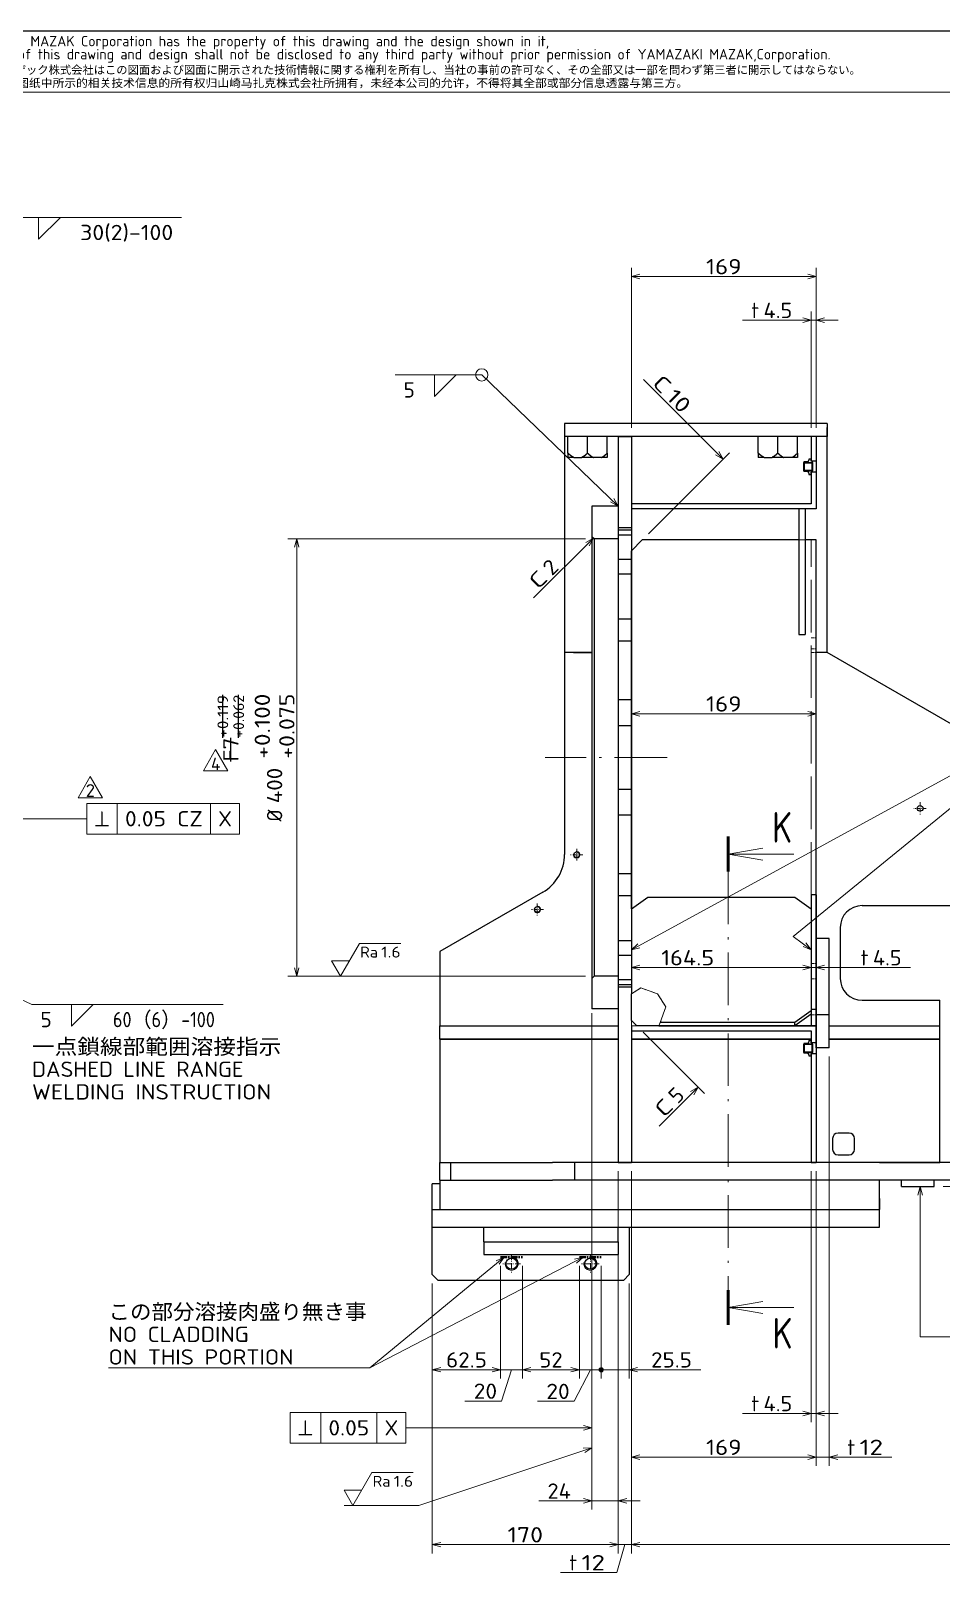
# Model space of a CAD drawing. Extents: x 0 to 1254, y -12 to 833.
# Drawn here: x 768.6 to 976.9, y 462.9 to 816 of the extents above; entities that cross this region are included whole.
import ezdxf
from ezdxf.enums import TextEntityAlignment as Align

# ---------------------------------------------------------------- set-up
doc = ezdxf.new("R2010")
doc.units = 0
doc.linetypes.add('DASHDOT', pattern=[18.5, 12, -3, 0.5, -3])
doc.linetypes.add('DASHED', pattern=[15, 12, -3])
doc.layers.get('0').update_dxf_attribs({"lineweight": 13})
doc.styles.add('GDT', font='gdt.shx')
doc.styles.get("Standard").update_dxf_attribs({"font": 'isocp.shx'})
doc.dimstyles.get("Standard").update_dxf_attribs({"dimtxt": 2.5, "dimasz": 2.5, "dimexe": 1.25, "dimexo": 0.625, "dimtad": 1, "dimcen": 2.5, "dimadec": 0, "dimazin": 0, "dimtfac": 1, "dimtmove": 0, "dimatfit": 0, "dimfxl": 1, "dimarcsym": 0})

# ---------------------------------------------------------------- blocks, each defined once
blk = doc.blocks.new('*D334')
at = {"color": 7, "lineweight": 13}
for p, q in [((1009.334925, 543.609284), (1009.334925, 558.204804)), ((977.084925, 551.704804), (1011.334925, 551.704804))]:
    blk.add_line(p, q, dxfattribs=at)
for points in [[(1008.817285, 555.136658), (1009.334925, 553.204804), (1009.852564, 555.136658)], [(1009.852564, 549.77295), (1009.334925, 551.704804), (1008.817285, 549.77295)]]:
    blk.add_lwpolyline(points, dxfattribs=at)
at = {"color": 7, "lineweight": 13, "width": 0.913976}
blk.add_text('6', height=3.5, rotation=90, dxfattribs=at).set_placement((1008.834925, 545.609284), (1008.834925, 548.198884), align=Align.FIT)
blk = doc.blocks.new('*D335')
at = {"color": 7, "lineweight": 13}
for p, q in [((946.959925, 555.204804), (946.959925, 497.829804)), ((948.084925, 555.204804), (948.084925, 497.829804)), ((931.223509, 499.829804), (953.084925, 499.829804))]:
    blk.add_line(p, q, dxfattribs=at)
for points in [[(945.028074, 499.312165), (946.959925, 499.829804), (945.028074, 500.347443)], [(950.016775, 500.347443), (948.084925, 499.829804), (950.016775, 499.312165)]]:
    blk.add_lwpolyline(points, dxfattribs=at)
for s, width, p, p2 in [('t', 1.092485, (933.223509, 500.329804), (935.044317, 500.329804)), ('4.5', 0.840155, (936.044317, 500.329804), (942.625532, 500.329804))]:
    blk.add_text(s, height=3.5, dxfattribs=dict(at, width=width)).set_placement(p, p2, align=Align.FIT)
blk = doc.blocks.new('*D337')
at = {"color": 7, "lineweight": 13}
for p, q in [((896.834925, 590.329804), (896.834925, 477.829804)), ((902.834925, 555.204804), (902.834925, 477.829804)), ((884.657829, 479.829804), (907.834925, 479.829804))]:
    blk.add_line(p, q, dxfattribs=at)
for points in [[(894.903073, 479.312165), (896.834925, 479.829804), (894.903073, 480.347443)], [(904.766776, 480.347443), (902.834925, 479.829804), (904.766776, 479.312165)]]:
    blk.add_lwpolyline(points, dxfattribs=at)
at = {"color": 7, "lineweight": 13, "width": 0.845399}
blk.add_text('24', height=3.5, dxfattribs=at).set_placement((886.657829, 480.329804), (892.01202, 480.329804), align=Align.FIT)
blk = doc.blocks.new('*D339')
at = {"color": 7, "lineweight": 13}
for p, q in [((905.834925, 725.204804), (905.834925, 761.829804)), ((905.834925, 759.829804), (948.084925, 759.829804)), ((948.084925, 725.204804), (948.084925, 761.829804))]:
    blk.add_line(p, q, dxfattribs=at)
for points in [[(907.766776, 760.347443), (905.834925, 759.829804), (907.766776, 759.312165)], [(946.153074, 759.312165), (948.084925, 759.829804), (946.153074, 760.347443)]]:
    blk.add_lwpolyline(points, dxfattribs=at)
at = {"color": 7, "lineweight": 13, "width": 0.86987}
blk.add_text('169', height=3.5, dxfattribs=at).set_placement((922.900532, 760.329804), (931.019318, 760.329804), align=Align.FIT)
blk = doc.blocks.new('*D340')
at = {"color": 7, "lineweight": 13}
for p, q in [((931.223509, 749.829804), (953.084925, 749.829804)), ((946.959925, 725.204804), (946.959925, 751.829804)), ((948.084925, 725.204804), (948.084925, 751.829804))]:
    blk.add_line(p, q, dxfattribs=at)
for points in [[(945.028074, 749.312165), (946.959925, 749.829804), (945.028074, 750.347443)], [(950.016775, 750.347443), (948.084925, 749.829804), (950.016775, 749.312165)]]:
    blk.add_lwpolyline(points, dxfattribs=at)
for s, width, p, p2 in [('t', 1.092485, (933.223509, 750.329804), (935.044317, 750.329804)), ('4.5', 0.840155, (936.044317, 750.329804), (942.625532, 750.329804))]:
    blk.add_text(s, height=3.5, dxfattribs=dict(at, width=width)).set_placement(p, p2, align=Align.FIT)
blk = doc.blocks.new('*D341')
at = {"color": 7, "lineweight": 13}
blk.add_line((905.834925, 659.829804), (948.084925, 659.829804), dxfattribs=at)
for points in [[(907.766776, 660.347442), (905.834925, 659.829804), (907.766776, 659.312166)], [(946.153074, 659.312166), (948.084925, 659.829804), (946.153074, 660.347442)]]:
    blk.add_lwpolyline(points, dxfattribs=at)
at = {"color": 7, "lineweight": 13, "width": 0.86987}
blk.add_text('169', height=3.5, dxfattribs=at).set_placement((922.900532, 660.329804), (931.019318, 660.329804), align=Align.FIT)
blk = doc.blocks.new('*D342')
at = {"color": 5, "lineweight": 13}
for p, q in [((895.334925, 699.829804), (827.334925, 699.829804)), ((829.334925, 599.829804), (829.334925, 699.829804)), ((895.334925, 599.829804), (827.334925, 599.829804))]:
    blk.add_line(p, q, dxfattribs=at)
for points in [[(829.852564, 697.897954), (829.334925, 699.829804), (828.817285, 697.897954)], [(828.817285, 601.761655), (829.334925, 599.829804), (829.852564, 601.761655)]]:
    blk.add_lwpolyline(points, dxfattribs=at)
for s, width, p, p2 in [('+0.100', 0.789823, (823.234926, 649.575474), (823.234926, 664.450473)), ('+0.075', 0.789823, (828.834925, 649.575474), (828.834925, 664.450473)), ('400', 0.854609, (826.034922, 639.356688), (826.034922, 647.475474))]:
    blk.add_text(s, height=3.5, rotation=90, dxfattribs=dict(at, width=width)).set_placement(p, p2, align=Align.FIT)
blk.add_text('%%c', height=3.5, rotation=90.000003, dxfattribs=at).set_placement((826.034922, 635.209136))
blk = doc.blocks.new('*D346')
at = {"color": 7, "lineweight": 13}
for p, q in [((902.834925, 555.204804), (902.834925, 467.829804)), ((860.334925, 529.579804), (860.334925, 467.829804)), ((860.334925, 469.829804), (902.834925, 469.829804))]:
    blk.add_line(p, q, dxfattribs=at)
for points in [[(862.266775, 470.347443), (860.334925, 469.829804), (862.266775, 469.312165)], [(900.903073, 469.312165), (902.834925, 469.829804), (900.903073, 470.347443)]]:
    blk.add_lwpolyline(points, dxfattribs=at)
at = {"color": 7, "lineweight": 13, "width": 0.854609}
blk.add_text('170', height=3.5, dxfattribs=at).set_placement((877.525532, 470.329804), (885.644318, 470.329804), align=Align.FIT)
blk = doc.blocks.new('*D347')
at = {"color": 7, "lineweight": 13}
for p, q in [((902.834925, 555.204804), (902.834925, 467.829804)), ((905.834925, 555.204804), (905.834925, 467.829804)), ((897.834925, 469.829804), (910.834925, 469.829804)), ((904.334925, 469.829804), (902.541581, 463.452302)), ((902.541581, 463.452302), (889.626408, 463.452302))]:
    blk.add_line(p, q, dxfattribs=at)
for points in [[(900.903073, 469.312165), (902.834925, 469.829804), (900.903073, 470.347443)], [(907.766776, 470.347443), (905.834925, 469.829804), (907.766776, 469.312165)]]:
    blk.add_lwpolyline(points, dxfattribs=at)
for s, width, p, p2 in [('t', 1.092485, (891.626408, 463.952302), (893.447216, 463.952302)), ('12', 0.868247, (894.447216, 463.952302), (899.801407, 463.952302))]:
    blk.add_text(s, height=3.5, dxfattribs=dict(at, width=width)).set_placement(p, p2, align=Align.FIT)
blk = doc.blocks.new('*D348')
at = {"color": 7, "lineweight": 13}
for p, q in [((905.834925, 555.204804), (905.834925, 467.829804)), ((1080.484919, 529.579804), (1080.484919, 467.829804)), ((905.834925, 469.829804), (1080.484919, 469.829804))]:
    blk.add_line(p, q, dxfattribs=at)
for points in [[(907.766776, 470.347443), (905.834925, 469.829804), (907.766776, 469.312165)], [(1078.55308, 469.312165), (1080.484919, 469.829804), (1078.55308, 470.347443)]]:
    blk.add_lwpolyline(points, dxfattribs=at)
at = {"color": 7, "lineweight": 13, "width": 0.8352}
blk.add_text('698.6', height=3.5, dxfattribs=at).set_placement((987.104723, 470.329804), (999.21512, 470.329804), align=Align.FIT)
blk = doc.blocks.new('*D349')
at = {"color": 7, "lineweight": 13}
for p, q in [((905.834925, 597.759904), (905.834925, 603.800233)), ((905.834925, 601.800233), (946.959925, 601.800233))]:
    blk.add_line(p, q, dxfattribs=at)
for points in [[(907.766776, 602.317872), (905.834925, 601.800233), (907.766776, 601.282593)], [(945.028074, 601.282593), (946.959925, 601.800233), (945.028074, 602.317872)]]:
    blk.add_lwpolyline(points, dxfattribs=at)
at = {"color": 7, "lineweight": 13, "width": 0.8352}
blk.add_text('164.5', height=3.5, dxfattribs=at).set_placement((912.665526, 602.300233), (924.77593, 602.300233), align=Align.FIT)
blk = doc.blocks.new('*D350')
at = {"color": 7, "lineweight": 13}
blk.add_line((941.959925, 601.800233), (969.625532, 601.800233), dxfattribs=at)
for points in [[(945.028074, 601.282593), (946.959925, 601.800233), (945.028074, 602.317872)], [(950.016775, 602.317872), (948.084925, 601.800233), (950.016775, 601.282593)]]:
    blk.add_lwpolyline(points, dxfattribs=at)
for s, width, p, p2 in [('t', 1.092485, (958.223509, 602.300233), (960.044317, 602.300233)), ('4.5', 0.840155, (961.044317, 602.300233), (967.625532, 602.300233))]:
    blk.add_text(s, height=3.5, dxfattribs=dict(at, width=width)).set_placement(p, p2, align=Align.FIT)
blk = doc.blocks.new('*D351')
at = {"color": 7, "lineweight": 13}
for p, q in [((905.834925, 555.204804), (905.834925, 487.829804)), ((948.084925, 555.204804), (948.084925, 487.829804)), ((905.834925, 489.829804), (948.084925, 489.829804))]:
    blk.add_line(p, q, dxfattribs=at)
for points in [[(907.766776, 490.347443), (905.834925, 489.829804), (907.766776, 489.312165)], [(946.153074, 489.312165), (948.084925, 489.829804), (946.153074, 490.347443)]]:
    blk.add_lwpolyline(points, dxfattribs=at)
at = {"color": 7, "lineweight": 13, "width": 0.86987}
blk.add_text('169', height=3.5, dxfattribs=at).set_placement((922.900532, 490.329804), (931.019318, 490.329804), align=Align.FIT)
blk = doc.blocks.new('*D352')
at = {"color": 7, "lineweight": 13}
for p, q in [((951.084925, 581.454804), (951.084925, 487.829804)), ((948.084925, 555.204804), (948.084925, 487.829804)), ((943.084925, 489.829804), (965.358389, 489.829804))]:
    blk.add_line(p, q, dxfattribs=at)
for points in [[(946.153074, 489.312165), (948.084925, 489.829804), (946.153074, 490.347443)], [(953.016775, 490.347443), (951.084925, 489.829804), (953.016775, 489.312165)]]:
    blk.add_lwpolyline(points, dxfattribs=at)
for s, width, p, p2 in [('t', 1.092485, (955.18339, 490.329804), (957.004198, 490.329804)), ('12', 0.868248, (958.004198, 490.329804), (963.358393, 490.329804))]:
    blk.add_text(s, height=3.5, dxfattribs=dict(at, width=width)).set_placement(p, p2, align=Align.FIT)
blk = doc.blocks.new('*D353')
at = {"color": 7, "lineweight": 13}
for p, q in [((875.959925, 533.579804), (875.959925, 507.829804)), ((860.334925, 529.579804), (860.334925, 507.829804)), ((860.334925, 509.829804), (875.959925, 509.829804))]:
    blk.add_line(p, q, dxfattribs=at)
for points in [[(862.266775, 510.347443), (860.334925, 509.829804), (862.266775, 509.312165)], [(874.028074, 509.312165), (875.959925, 509.829804), (874.028074, 510.347443)]]:
    blk.add_lwpolyline(points, dxfattribs=at)
at = {"color": 7, "lineweight": 13, "width": 0.836938}
blk.add_text('62.5', height=3.5, dxfattribs=at).set_placement((863.47452, 510.329804), (872.82033, 510.329804), align=Align.FIT)
blk = doc.blocks.new('*D354')
at = {"color": 7, "lineweight": 13}
for p, q in [((875.959925, 533.579804), (875.959925, 507.829804)), ((880.959925, 533.579804), (880.959925, 507.829804)), ((870.959925, 509.829804), (885.959925, 509.829804)), ((878.459925, 509.829804), (876.14966, 502.672547)), ((876.14966, 502.672547), (867.795469, 502.672547))]:
    blk.add_line(p, q, dxfattribs=at)
for points in [[(874.028074, 509.312165), (875.959925, 509.829804), (874.028074, 510.347443)], [(882.891777, 510.347443), (880.959925, 509.829804), (882.891777, 509.312165)]]:
    blk.add_lwpolyline(points, dxfattribs=at)
at = {"color": 7, "lineweight": 13, "width": 0.868248}
blk.add_text('20', height=3.5, dxfattribs=at).set_placement((869.795465, 503.172547), (875.14966, 503.172547), align=Align.FIT)
blk = doc.blocks.new('*D355')
at = {"color": 7, "lineweight": 13}
for p, q in [((880.959925, 533.579804), (880.959925, 507.829804)), ((893.959925, 533.579804), (893.959925, 507.829804)), ((880.959925, 509.829804), (893.959925, 509.829804))]:
    blk.add_line(p, q, dxfattribs=at)
for points in [[(882.891777, 510.347443), (880.959925, 509.829804), (882.891777, 509.312165)], [(892.028072, 509.312165), (893.959925, 509.829804), (892.028072, 510.347443)]]:
    blk.add_lwpolyline(points, dxfattribs=at)
at = {"color": 7, "lineweight": 13, "width": 0.868247}
blk.add_text('52', height=3.5, dxfattribs=at).set_placement((884.782829, 510.329804), (890.13702, 510.329804), align=Align.FIT)
blk = doc.blocks.new('*D356')
at = {"color": 7, "lineweight": 13}
for p, q in [((893.959925, 533.579804), (893.959925, 507.829804)), ((898.959925, 533.579804), (898.959925, 507.829804)), ((888.959925, 509.829804), (898.459925, 509.829804)), ((896.459925, 509.829804), (892.747377, 502.624268)), ((892.747377, 502.624268), (884.393186, 502.624268))]:
    blk.add_line(p, q, dxfattribs=at)
blk.add_lwpolyline([(892.028072, 509.312165), (893.959925, 509.829804), (892.028072, 510.347443)], dxfattribs=at)
at = {"color": 7, "lineweight": 13, "const_width": 0.5}
for points in [[(899.209925, 509.829804, 1), (898.709925, 509.829804)], [(898.709925, 509.829804, 1), (899.209925, 509.829804)]]:
    blk.add_lwpolyline(points, format="xyb", dxfattribs=at)
at = {"color": 7, "lineweight": 13}
blk.add_circle((898.959925, 509.829804), 0.5, dxfattribs=at)
at = {"color": 7, "lineweight": 13, "width": 0.868247}
blk.add_text('20', height=3.5, dxfattribs=at).set_placement((886.393186, 503.124268), (891.747377, 503.124268), align=Align.FIT)
blk = doc.blocks.new('*D357')
at = {"color": 7, "lineweight": 13}
for p, q in [((898.959925, 533.579804), (898.959925, 507.829804)), ((905.334925, 529.579804), (905.334925, 507.829804)), ((899.459925, 509.829804), (921.680734, 509.829804))]:
    blk.add_line(p, q, dxfattribs=at)
at = {"color": 7, "lineweight": 13, "const_width": 0.5}
for points in [[(899.209925, 509.829804, 1), (898.709925, 509.829804)], [(898.709925, 509.829804, 1), (899.209925, 509.829804)]]:
    blk.add_lwpolyline(points, format="xyb", dxfattribs=at)
at = {"color": 7, "lineweight": 13}
blk.add_lwpolyline([(907.266776, 510.347443), (905.334925, 509.829804), (907.266776, 509.312165)], dxfattribs=at)
blk.add_circle((898.959925, 509.829804), 0.5, dxfattribs=at)
at = {"color": 7, "lineweight": 13, "width": 0.836938}
blk.add_text('25.5', height=3.5, dxfattribs=at).set_placement((910.334925, 510.329804), (919.680735, 510.329804), align=Align.FIT)

msp = doc.modelspace()

# ---------------------------------------------------------------- linework, layer by layer
at = {"color": 7, "lineweight": 25}
for p, q in [((40, 816), (1164, 816)), ((890.5849, 726.2048), (890.5849, 723.2048)), ((950.5849, 726.2048), (890.5849, 726.2048)), ((950.5849, 726.2048), (950.5849, 723.2048)), ((950.5849, 723.2048), (950.5849, 725.3261)), ((950.5849, 723.2048), (890.5849, 723.2048)), ((890.5849, 723.2048), (890.5849, 673.8311)), ((891.3349, 719.4481), (891.3349, 723.2048)), ((895.8349, 719.4481), (895.8349, 723.2048)), ((900.3349, 719.4481), (900.3349, 723.2048)), ((902.8349, 723.2048), (902.8349, 702.3298)), ((902.8349, 723.2048), (905.8349, 723.2048)), ((905.8349, 723.2048), (905.8349, 702.3298)), ((934.8349, 719.4481), (934.8349, 723.2048)), ((939.3349, 719.4481), (939.3349, 723.2048)), ((943.8349, 719.4481), (943.8349, 723.2048)), ((946.9599, 723.2048), (946.9599, 717.5798)), ((948.0849, 723.2048), (946.9599, 723.2048)), ((948.0849, 723.2048), (948.0849, 717.5798)), ((950.5849, 673.8311), (950.5849, 723.2048)), ((891.3349, 719.4481), (891.3349, 718.4548)), ((892.6689, 718.4548), (891.3349, 718.4548)), ((892.6689, 718.4548), (894.501, 718.4548)), ((897.1689, 718.4548), (894.501, 718.4548)), ((899.001, 718.4548), (897.1689, 718.4548)), ((900.3349, 718.4548), (899.001, 718.4548)), ((900.3349, 719.4481), (900.3349, 718.4548)), ((934.8349, 719.4481), (934.8349, 718.4548)), ((936.1689, 718.4548), (934.8349, 718.4548)), ((936.1689, 718.4548), (938.001, 718.4548)), ((940.6689, 718.4548), (938.001, 718.4548)), ((942.501, 718.4548), (940.6689, 718.4548)), ((943.8349, 718.4548), (942.501, 718.4548)), ((943.8349, 719.4481), (943.8349, 718.4548)), ((946.0349, 717.4548), (945.2849, 717.4548)), ((946.0349, 717.4548), (945.2849, 717.4548)), ((945.2849, 717.4547), (945.2849, 717.3048)), ((945.2849, 715.3548), (945.2849, 717.3048)), ((945.3571, 717.1798), (945.2849, 717.3048)), ((945.3571, 717.1798), (945.3571, 715.4798)), ((947.1878, 717.1798), (945.3571, 717.1798)), ((946.4099, 718.0798), (946.4099, 717.8296)), ((946.9599, 718.0798), (946.4099, 718.0798)), ((946.9599, 717.5796), (946.9599, 718.0798)), ((948.0849, 717.5798), (946.9599, 717.5798)), ((947.2599, 717.5798), (946.9599, 717.5798)), ((947.1878, 717.1798), (947.2599, 717.3048)), ((947.1878, 715.4798), (947.1878, 717.1798)), ((947.2599, 717.3048), (947.2599, 717.5796)), ((947.2599, 717.3048), (947.2599, 715.3548)), ((948.0849, 717.5798), (948.0849, 717.4268)), ((948.0849, 717.4268), (948.0849, 715.0798)), ((945.3571, 715.4798), (945.2849, 715.3548)), ((945.2849, 715.3548), (945.2849, 715.2048)), ((946.0349, 715.2048), (945.2849, 715.2048)), ((947.1878, 715.4798), (945.3571, 715.4798)), ((946.4099, 714.8298), (946.4099, 714.5798)), ((946.4099, 714.5798), (946.9599, 714.5798)), ((946.9599, 715.0798), (946.9599, 707.8298)), ((948.0849, 715.0798), (946.9599, 715.0798)), ((947.2599, 715.0798), (946.9599, 715.0798)), ((946.9599, 714.5798), (946.9599, 715.0798)), ((947.1878, 715.4798), (947.2599, 715.3548)), ((947.2599, 715.0798), (947.2599, 715.3548)), ((948.0849, 715.0798), (948.0849, 706.7048)), ((896.8349, 707.3298), (896.8349, 700.3298)), ((902.8349, 707.3298), (896.8349, 707.3298)), ((902.8349, 707.3298), (902.8349, 699.8298)), ((946.9599, 707.8298), (905.8349, 707.8298)), ((905.8349, 707.8298), (905.8349, 706.7048)), ((948.0849, 706.7048), (905.8349, 706.7048)), ((944.0849, 706.7048), (944.0849, 677.9548)), ((945.5849, 706.7048), (945.5849, 677.9548)), ((896.8349, 700.3298), (896.8349, 649.8298)), ((897.3349, 699.8298), (896.8349, 700.3298)), ((897.3349, 699.8298), (897.3349, 649.8298)), ((902.8349, 699.8298), (897.3349, 699.8298)), ((905.8349, 702.3298), (902.8349, 702.3298)), ((902.8349, 702.3298), (902.8349, 701.822)), ((905.8349, 701.822), (902.8349, 701.822)), ((902.8349, 701.822), (902.8349, 701.321)), ((902.8349, 701.321), (902.8349, 700.6519)), ((902.8349, 700.6519), (902.8349, 695.0767)), ((905.8349, 700.6519), (902.8349, 700.6519)), ((902.8349, 699.8298), (902.8349, 649.8298)), ((905.8349, 702.3298), (905.8349, 701.822)), ((905.8349, 701.822), (905.8349, 701.321)), ((905.8349, 701.321), (905.8349, 700.6519)), ((905.8349, 700.6519), (905.8349, 695.0767)), ((908.3349, 699.5798), (905.8349, 697.0798)), ((944.0849, 699.5798), (908.3349, 699.5798)), ((948.0849, 699.5798), (945.5849, 699.5798)), ((948.0849, 608.4548), (948.0849, 699.5798)), ((905.8349, 615.2365), (905.8349, 697.0798)), ((902.8349, 695.0767), (902.8349, 691.7447)), ((905.8349, 695.0767), (902.8349, 695.0767)), ((905.8349, 695.0768), (905.8349, 691.7447)), ((902.8349, 691.7447), (902.8349, 681.443)), ((905.8349, 691.7447), (902.8349, 691.7447)), ((905.8349, 691.7447), (905.8349, 681.443)), ((902.8349, 681.443), (902.8349, 676.4562)), ((905.8349, 681.443), (902.8349, 681.443)), ((905.8349, 681.4431), (905.8349, 676.4562)), ((902.8349, 676.4562), (902.8349, 662.9965)), ((905.8349, 676.4562), (902.8349, 676.4562)), ((905.8349, 676.4562), (905.8349, 662.9965)), ((944.0849, 677.9548), (945.5849, 677.9548)), ((896.8349, 673.8311), (890.5849, 673.8311)), ((896.8349, 673.8298), (890.5849, 673.8298)), ((890.5849, 673.8298), (890.5849, 627.6828)), ((892.5849, 673.8298), (896.8349, 673.8298)), ((950.5849, 673.8311), (948.0849, 673.8311)), ((950.5849, 673.8298), (948.0849, 673.8298)), ((1019.928, 633.7945), (950.5849, 673.8298)), ((902.8349, 662.9965), (902.8349, 657.1142)), ((905.8349, 662.9965), (902.8349, 662.9965)), ((905.8349, 662.9966), (905.8349, 657.1142)), ((902.8349, 657.1142), (902.8349, 649.8298)), ((905.8349, 657.1142), (902.8349, 657.1142)), ((905.8349, 657.1142), (905.8349, 649.8298)), ((896.8349, 649.8298), (896.8349, 599.3298)), ((897.3349, 649.8298), (897.3349, 599.8298)), ((902.8349, 649.8298), (902.8349, 642.5454)), ((902.8349, 649.8298), (902.8349, 599.8298)), ((905.8349, 649.8298), (905.8349, 642.5454)), ((902.8349, 642.5454), (902.8349, 636.6631)), ((905.8349, 642.5454), (902.8349, 642.5454)), ((905.8349, 642.5454), (905.8349, 636.6333)), ((902.8349, 636.6631), (902.8349, 623.2034)), ((905.8349, 636.6631), (902.8349, 636.6631)), ((905.8349, 636.6631), (905.8349, 623.2034)), ((902.8349, 623.2034), (902.8349, 618.2166)), ((905.8349, 623.2034), (902.8349, 623.2034)), ((905.8349, 623.2034), (905.8349, 618.1561)), ((885.5849, 619.0225), (862.0849, 605.4548)), ((902.8349, 618.2166), (902.8349, 607.9149)), ((905.8349, 618.2166), (902.8349, 618.2166)), ((905.8349, 618.2166), (905.8349, 607.9149)), ((946.9599, 618.4548), (946.9599, 592.2048)), ((948.0849, 618.4548), (946.9599, 618.4548)), ((948.0849, 618.4548), (948.0849, 592.2048)), ((905.8349, 615.2365), (909.5849, 617.8881)), ((905.8349, 615.2365), (905.8349, 597.8376)), ((909.5849, 617.8881), (943.2099, 617.8881)), ((943.2099, 617.8881), (946.9599, 615.2365)), ((958.5849, 615.9548), (1021.4876, 615.9548)), ((953.5849, 610.9548), (953.5849, 599.3298)), ((902.8349, 607.9149), (902.8349, 604.5829)), ((905.8349, 607.9149), (902.8349, 607.9149)), ((905.8349, 607.9149), (905.8349, 604.5288)), ((948.0849, 590.9548), (948.0849, 608.4548)), ((951.0849, 608.4548), (948.0849, 608.4548)), ((951.0849, 590.9548), (951.0849, 608.4548)), ((862.0849, 605.4548), (862.0849, 588.4548)), ((902.8349, 604.5829), (902.8349, 599.0077)), ((905.8349, 604.5829), (902.8349, 604.5829)), ((905.8349, 604.5829), (905.8349, 599.0077)), ((897.3349, 599.8298), (896.8349, 599.3298)), ((896.8349, 599.3298), (896.8349, 592.3298)), ((902.8349, 599.8298), (897.3349, 599.8298)), ((902.8349, 599.8298), (902.8349, 592.3298)), ((902.8349, 599.0077), (902.8349, 597.8375)), ((905.8349, 599.0077), (902.8349, 599.0077)), ((902.8349, 597.8376), (902.8349, 597.3298)), ((905.8349, 597.8376), (902.8349, 597.8376)), ((902.8349, 597.3298), (902.8349, 557.2048)), ((905.8349, 597.3298), (902.8349, 597.3298)), ((905.8349, 599.0077), (905.8349, 595.7599)), ((905.8349, 597.8376), (905.8349, 597.3298)), ((905.8349, 597.3298), (905.8349, 595.7599)), ((905.8349, 589.7048), (905.8349, 595.7599)), ((958.5849, 594.3298), (976.3349, 594.3298)), ((976.3349, 588.4548), (976.3349, 594.3298)), ((902.8349, 592.3298), (896.8349, 592.3298)), ((946.9599, 591.902), (943.2099, 589.2503)), ((946.9599, 591.1065), (943.2099, 588.4548)), ((946.9599, 592.2048), (946.9599, 588.4548)), ((948.0849, 592.2048), (946.9599, 592.2048)), ((948.0849, 592.2048), (948.0849, 588.4548)), ((948.0849, 583.4548), (948.0849, 590.9548)), ((951.0849, 590.9548), (948.0849, 590.9548)), ((951.0849, 583.4548), (951.0849, 590.9548)), ((862.0849, 585.4548), (862.0849, 588.4548)), ((862.0849, 588.4548), (902.8349, 588.4548)), ((862.0849, 588.4548), (902.8349, 588.4548)), ((905.8349, 589.7048), (907.0849, 588.4548)), ((905.8349, 588.4548), (905.8349, 557.2048)), ((905.8349, 588.4548), (905.8349, 587.3298)), ((905.8349, 587.3298), (946.9599, 587.3298)), ((912.1433, 588.4548), (907.0849, 588.4548)), ((912.1433, 588.4548), (948.0849, 588.4548)), ((943.2099, 588.4548), (912.1433, 588.4548)), ((943.2099, 589.2503), (912.4326, 589.2503)), ((943.2099, 588.4548), (943.2099, 589.2503)), ((946.9599, 588.4548), (943.2099, 588.4548)), ((948.0849, 588.4548), (946.9599, 588.4548)), ((946.9599, 587.3298), (946.9599, 584.5798)), ((948.0849, 588.4548), (948.0849, 584.5798)), ((951.0849, 588.4548), (976.3349, 588.4548)), ((951.0849, 588.4548), (976.3349, 588.4548)), ((976.3349, 585.4548), (976.3349, 588.4548)), ((902.8349, 585.4548), (862.0849, 585.4548)), ((862.0849, 585.4548), (862.0849, 557.2048)), ((862.0849, 585.4548), (902.8349, 585.4548)), ((946.9599, 585.4548), (905.8349, 585.4548)), ((905.8349, 585.4548), (946.9599, 585.4548)), ((946.0349, 584.4548), (945.2849, 584.4548)), ((946.0349, 584.4548), (945.2849, 584.4548)), ((945.2849, 584.4547), (945.2849, 584.3048)), ((945.2849, 582.3548), (945.2849, 584.3048)), ((945.3571, 584.1798), (945.2849, 584.3048)), ((945.3571, 584.1798), (945.3571, 582.4798)), ((947.1878, 584.1798), (945.3571, 584.1798)), ((946.4099, 585.0798), (946.4099, 584.8296)), ((946.9599, 585.0798), (946.4099, 585.0798)), ((946.9599, 584.5796), (946.9599, 585.0798)), ((948.0849, 584.5798), (946.9599, 584.5798)), ((947.2599, 584.5798), (946.9599, 584.5798)), ((947.1878, 584.1798), (947.2599, 584.3048)), ((947.1878, 582.4798), (947.1878, 584.1798)), ((947.2599, 584.3048), (947.2599, 584.5796)), ((947.2599, 584.3048), (947.2599, 582.3548)), ((948.0849, 584.5798), (948.0849, 584.4268)), ((948.0849, 584.4268), (948.0849, 582.0798)), ((951.0849, 583.4548), (948.0849, 583.4548)), ((976.3349, 585.4548), (951.0849, 585.4548)), ((951.0849, 585.4548), (976.3349, 585.4548)), ((976.3349, 557.2048), (976.3349, 585.4548)), ((945.3571, 582.4798), (945.2849, 582.3548)), ((945.2849, 582.3548), (945.2849, 582.2048)), ((946.0349, 582.2048), (945.2849, 582.2048)), ((947.1878, 582.4798), (945.3571, 582.4798)), ((946.4099, 581.8298), (946.4099, 581.5798)), ((946.4099, 581.5798), (946.9599, 581.5798)), ((946.9599, 582.0798), (946.9599, 557.2048)), ((948.0849, 582.0798), (946.9599, 582.0798)), ((947.2599, 582.0798), (946.9599, 582.0798)), ((946.9599, 581.5798), (946.9599, 582.0798)), ((947.1878, 582.4798), (947.2599, 582.3548)), ((947.2599, 582.0798), (947.2599, 582.3548)), ((948.0849, 582.0798), (948.0849, 557.2048)), ((951.8349, 562.7048), (951.8349, 560.2048)), ((955.5849, 563.9548), (953.0849, 563.9548)), ((956.8349, 560.2048), (956.8349, 562.7048)), ((953.0849, 558.9548), (955.5849, 558.9548)), ((862.0849, 557.2048), (864.5849, 557.2048)), ((862.0849, 553.2048), (862.0849, 557.2048)), ((864.5849, 557.2048), (887.8349, 557.2048)), ((864.5849, 553.2048), (864.5849, 557.2048)), ((892.8349, 557.2048), (887.8349, 557.2048)), ((892.8349, 557.2048), (892.8349, 553.2048)), ((1059.2958, 557.2048), (892.8349, 557.2048)), ((902.8349, 557.2048), (905.8349, 557.2048)), ((946.9599, 557.2048), (948.0849, 557.2048)), ((962.5849, 557.2048), (976.3349, 557.2048)), ((862.0849, 552.3298), (860.3349, 552.3298)), ((860.3349, 546.4548), (860.3349, 552.3298)), ((862.0849, 553.2048), (862.0849, 546.4548)), ((862.0849, 553.2048), (864.5849, 553.2048)), ((864.5849, 553.2048), (887.8349, 553.2048)), ((892.8349, 553.2048), (887.8349, 553.2048)), ((1059.2958, 553.2048), (892.8349, 553.2048)), ((962.5849, 546.4548), (962.5849, 553.2048)), ((962.5849, 548.9548), (962.5849, 553.2047)), ((967.5849, 551.7048), (967.5849, 553.2048)), ((967.5849, 551.7048), (975.0849, 551.7048)), ((975.0849, 551.7048), (975.0849, 553.2048)), ((962.5849, 548.9548), (962.5849, 546.4548)), ((860.3349, 546.4548), (962.5849, 546.4548)), ((860.3349, 542.4548), (860.3349, 546.4548)), ((862.0849, 546.4548), (962.5849, 546.4548)), ((962.5849, 542.4548), (962.5849, 546.4548)), ((860.3349, 542.4548), (962.5849, 542.4548)), ((860.3349, 531.5798), (860.3349, 542.4548)), ((872.0849, 539.0798), (872.0849, 542.4548)), ((902.8349, 539.0798), (902.8349, 542.4548)), ((905.3349, 542.4548), (905.3349, 531.5798)), ((872.0849, 539.0798), (902.8349, 539.0798)), ((872.0849, 539.0798), (872.0849, 536.2048)), ((902.8349, 539.0798), (902.8349, 536.2048)), ((872.0849, 536.2048), (902.8349, 536.2048)), ((860.3349, 531.5798), (861.5849, 530.3298)), ((861.5849, 530.3298), (904.0849, 530.3298)), ((905.3349, 531.5798), (904.0849, 530.3298))]:
    msp.add_line(p, q, dxfattribs=at)
at = {"color": 7, "lineweight": 13}
for p, q in [((1164, 802), (751, 802)), ((761.3363, 773.3322), (803.0429, 773.3322)), ((851.8349, 737.3298), (871.6281, 737.3298)), ((902.8349, 707.3298), (871.6281, 737.3298)), ((926.8198, 718.0647), (908.6418, 736.2427)), ((909.7491, 700.994), (928.234, 719.4789)), ((947.2599, 717.3298), (945.2849, 717.3298)), ((947.2599, 715.3298), (945.2849, 715.3298)), ((897.1597, 700.005), (883.4728, 686.3182)), ((905.8349, 605.8444), (1006.8349, 661.0798)), ((663.0863, 642.9657), (768.8363, 593.3322)), ((779.3533, 640.6303), (782.1533, 645.48)), ((782.1533, 645.48), (784.9533, 640.6303)), ((779.3533, 640.6303), (784.9533, 640.6303)), ((781.3363, 639.3322), (781.3363, 632.3322)), ((781.3363, 639.3322), (816.2736, 639.3322)), ((788.3363, 639.3322), (788.3363, 632.3322)), ((809.658, 639.3322), (809.658, 632.3322)), ((816.2736, 639.3322), (816.2736, 632.3322)), ((781.3363, 632.3322), (816.2736, 632.3322)), ((927.9977, 627.7352), (942.9977, 627.7352)), ((839.3349, 599.8298), (843.665, 607.3298)), ((843.665, 607.3298), (853.1109, 607.3298)), ((839.3349, 599.8298), (837.3142, 603.3298)), ((837.3142, 603.3298), (841.3557, 603.3298)), ((905.8349, 595.7599), (908.0156, 597.1456)), ((908.0156, 597.1456), (911.8263, 595.7599)), ((768.8363, 593.3322), (812.5661, 593.3322)), ((905.8349, 595.7599), (905.8349, 588.4548)), ((911.8263, 595.7599), (913.7174, 592.7838)), ((896.8349, 495.5396), (896.8349, 591.3298)), ((913.7174, 592.7838), (912.4326, 589.2503)), ((905.8349, 588.4548), (912.1433, 588.4548)), ((908.4991, 587.0406), (922.5207, 573.0191)), ((912.1433, 588.4548), (912.4326, 589.2503)), ((947.2599, 584.3298), (945.2849, 584.3298)), ((947.2599, 582.3298), (945.2849, 582.3298)), ((921.1064, 574.4333), (912.2136, 565.5405)), ((927.9977, 524.0569), (942.9977, 524.0569)), ((986.8349, 517.3298), (971.8349, 517.3298)), ((827.833, 500.0396), (827.833, 493.0396)), ((827.833, 500.0396), (854.2945, 500.0396)), ((834.833, 500.0396), (834.833, 493.0396)), ((847.6789, 500.0396), (847.6789, 493.0396)), ((854.2945, 500.0396), (854.2945, 493.0396)), ((896.8349, 496.5396), (854.2945, 496.5396)), ((827.833, 493.0396), (854.2945, 493.0396)), ((842.194, 478.8155), (846.5241, 486.3155)), ((846.5241, 486.3155), (855.97, 486.3155)), ((842.194, 478.8155), (840.1733, 482.3155)), ((840.1733, 482.3155), (844.2147, 482.3155))]:
    msp.add_line(p, q, dxfattribs=at)
at = {"color": 7, "linetype": 'DASHED', "lineweight": 13, "ltscale": 0.0375}
msp.add_line((945.5849, 699.5798), (944.0849, 699.5798), dxfattribs=at)
at = {"color": 7, "linetype": 'DASHED', "lineweight": 13}
for p, q in [((946.9599, 618.4548), (946.9599, 699.5798)), ((943.2099, 588.4548), (912.1433, 588.4548))]:
    msp.add_line(p, q, dxfattribs=at)
at = {"color": 7, "linetype": 'DASHED', "lineweight": 13, "ltscale": 0.028125}
for p, q in [((946.9599, 677.2048), (948.0849, 677.2048)), ((946.9599, 674.7048), (948.0849, 674.7048)), ((948.0849, 673.8298), (946.9599, 673.8298)), ((948.0849, 602.7048), (946.9599, 602.7048)), ((948.0849, 599.2048), (946.9599, 599.2048)), ((948.0849, 590.9548), (946.9599, 590.9548))]:
    msp.add_line(p, q, dxfattribs=at)
at = {"color": 5, "lineweight": 25}
for p, q in [((812.4283, 654.3527), (812.4283, 664.1527)), ((816.0537, 654.3527), (816.0537, 664.1527)), ((814.2926, 648.9105), (814.2926, 654.3527))]:
    msp.add_line(p, q, dxfattribs=at)
at = {"color": 5, "lineweight": 13}
for p, q in [((808.0074, 646.8019), (810.8074, 651.6516)), ((810.8074, 651.6516), (813.6074, 646.8019)), ((808.0074, 646.8019), (813.6074, 646.8019))]:
    msp.add_line(p, q, dxfattribs=at)
at = {"color": 7, "linetype": 'DASHDOT', "lineweight": 13}
for p, q in [((914.0051, 649.8298), (886.1646, 649.8298)), ((927.9977, 623.7352), (927.9977, 528.0569))]:
    msp.add_line(p, q, dxfattribs=at)
at = {"color": 7, "linetype": 'DASHDOT', "lineweight": 13, "ltscale": 0.07}
for p, q in [((971.8349, 639.6048), (971.8349, 636.8048)), ((973.2349, 638.2048), (970.4349, 638.2048)), ((893.3349, 628.9798), (893.3349, 626.1798)), ((894.7349, 627.5798), (891.9349, 627.5798)), ((885.7349, 615.0798), (882.9349, 615.0798)), ((884.3349, 616.4798), (884.3349, 613.6798))]:
    msp.add_line(p, q, dxfattribs=at)
at = {"color": 7, "lineweight": 100}
for p, q in [((927.9977, 631.7352), (927.9977, 623.7352)), ((927.9977, 520.0569), (927.9977, 528.0569))]:
    msp.add_line(p, q, dxfattribs=at)
at = {"color": 7, "linetype": 'DASHED', "lineweight": 13, "ltscale": 0.5}
msp.add_line((948.0849, 588.4548), (948.0849, 608.4548), dxfattribs=at)
at = {"color": 7, "linetype": 'DASHED', "lineweight": 13, "ltscale": 0.064591}
msp.add_line((905.8349, 595.7599), (908.0156, 597.1456), dxfattribs=at)
at = {"color": 7, "linetype": 'DASHED', "lineweight": 13, "ltscale": 0.101371}
msp.add_line((908.0156, 597.1456), (911.8263, 595.7599), dxfattribs=at)
at = {"color": 7, "linetype": 'DASHED', "lineweight": 13, "ltscale": 0.088154}
msp.add_line((911.8263, 595.7599), (913.7174, 592.7838), dxfattribs=at)
at = {"color": 7, "linetype": 'DASHED', "lineweight": 13, "ltscale": 0.115157}
msp.add_line((913.7174, 592.7838), (912.1433, 588.4548), dxfattribs=at)
at = {"color": 7, "linetype": 'DASHED', "lineweight": 13, "ltscale": 0.028126}
msp.add_line((948.0849, 588.4548), (946.9599, 588.4548), dxfattribs=at)
at = {"color": 7, "linetype": 'DASHDOT', "lineweight": 50, "ltscale": 0.125}
for p, q in [((875.9599, 535.5798), (880.9599, 535.5798)), ((893.9599, 535.5798), (898.9599, 535.5798))]:
    msp.add_line(p, q, dxfattribs=at)
at = {"color": 7, "linetype": 'DASHDOT', "lineweight": 13, "ltscale": 0.101875}
for p, q in [((880.4974, 534.0798), (876.4224, 534.0798)), ((878.4599, 536.1173), (878.4599, 532.0423)), ((898.4974, 534.0798), (894.4224, 534.0798)), ((896.4599, 536.1173), (896.4599, 532.0423))]:
    msp.add_line(p, q, dxfattribs=at)
at = {"color": 7, "lineweight": 13}
for points in [[(770.3568, 773.3322), (775.3288, 773.3322), (770.3568, 768.3602)], [(860.8554, 737.3298), (865.8274, 737.3298), (860.8554, 732.3578)], [(777.8568, 593.3322), (782.8288, 593.3322), (777.8568, 588.3602)]]:
    msp.add_lwpolyline(points, close=True, dxfattribs=at)
for points in [[(690.7682, 730.8322), (746.3363, 730.8322), (746.3363, 635.8322), (781.3363, 635.8322)], [(925.0878, 719.0647), (926.8198, 718.0647), (925.8198, 719.7968)], [(901.0835, 708.2955), (902.8349, 707.3298), (901.801, 709.0418)], [(896.1597, 698.273), (897.1597, 700.005), (895.4276, 699.005)], [(946.9599, 605.8636), (942.8333, 608.9113), (1006.8349, 661.0798)], [(690.7682, 568.3322), (746.3363, 568.3322), (746.3363, 635.8322), (781.3363, 635.8322)], [(935.8761, 629.1244), (927.9977, 627.7352), (935.8761, 626.346)], [(945.0984, 606.5949), (946.9599, 605.8636), (945.7134, 607.4277)], [(907.2815, 607.2255), (905.8349, 605.8444), (907.7782, 606.3172)], [(920.1064, 572.7012), (921.1064, 574.4333), (919.3744, 573.4333)], [(972.3526, 549.773), (971.8349, 551.7048), (971.3173, 549.773)], [(971.8349, 551.7048), (971.8349, 517.3298), (972.7894, 517.3298), (986.8349, 517.3298)], [(876.7668, 535.5798), (846.0453, 510.2601), (786.3213, 510.2601)], [(894.7836, 535.5798), (846.0453, 510.2601), (786.3213, 510.2601)], [(875.6053, 533.9517), (876.7668, 535.5798), (874.9468, 534.7506)], [(893.3079, 534.2299), (894.7836, 535.5798), (892.8307, 535.1486)], [(935.8761, 525.4461), (927.9977, 524.0569), (935.8761, 522.6678)], [(894.9031, 496.022), (896.8349, 496.5396), (894.9031, 497.0573)], [(896.8349, 491.9858), (857.22, 478.8155), (840.1733, 478.8155)], [(895.165, 490.8852), (896.8349, 491.9858), (894.8384, 491.8676)]]:
    msp.add_lwpolyline(points, dxfattribs=at)
msp.add_circle((871.6281, 737.3298), 1.4, dxfattribs=at)
at = {"color": 7, "lineweight": 25}
for centre, radius in [((971.8349, 638.2048), 0.65), ((893.3349, 627.5798), 0.65), ((884.3349, 615.0798), 0.65), ((878.4599, 534.0798), 1.2875), ((896.4599, 534.0798), 1.2875)]:
    msp.add_circle(centre, radius, dxfattribs=at)
for centre, radius, start, end in [((946.0349, 717.8298), 0.375, 270.000003, 359.999991), ((946.0349, 714.8298), 0.375, 0.000009, 89.999997), ((880.5849, 627.6828), 10, 300, 0), ((958.5849, 610.9548), 5, 90, 180), ((958.5849, 599.3298), 5, 180, 270), ((946.0349, 584.8298), 0.375, 270.000003, 359.999991), ((946.0349, 581.8298), 0.375, 0.000009, 89.999997), ((953.0849, 562.7048), 1.25, 90, 180), ((955.5849, 562.7048), 1.25, 0, 90), ((953.0849, 560.2048), 1.25, 180, 270), ((955.5849, 560.2048), 1.25, 270, 0)]:
    msp.add_arc(centre, radius, start, end, dxfattribs=at)
at = {"color": 7, "lineweight": 13}
for centre, radius in [((893.3349, 627.5798), 0.75), ((884.3349, 615.0798), 0.75), ((878.4599, 534.0798), 1.5), ((896.4599, 534.0798), 1.5)]:
    msp.add_arc(centre, radius, 169.999993, 100.000014, dxfattribs=at)
at = {"color": 7, "lineweight": 25}
for points, knots in [([(892.6689, 718.4548), (892.6232, 718.4757), (892.568, 718.503), (892.5075, 718.5346), (892.4127, 718.5867), (892.3212, 718.6413), (892.2957, 718.657), (892.2381, 718.6936), (892.1827, 718.7307), (892.1559, 718.7491), (892.1018, 718.7869), (892.0478, 718.8261), (892.0208, 718.846), (891.9402, 718.9066), (891.8614, 718.9692), (891.8096, 719.0118), (891.707, 719.0985), (891.6059, 719.1889), (891.5549, 719.2357), (891.48, 719.306), (891.4069, 719.3769), (891.3826, 719.4007), (891.3586, 719.4244), (891.3349, 719.4481)], [0, 0, 0, 0, 0, 0, 6.05031766, 6.05031766, 6.05031766, 9.20084768, 9.20084768, 9.20084768, 12.24000656, 12.24000656, 12.24000656, 15.27933681, 15.27933681, 15.27933681, 21.36148439, 21.36148439, 21.36148439, 27.43315143, 27.43315143, 27.43315143, 30.49010978, 30.49010978, 30.49010978, 30.49010978, 30.49010978, 30.49010978]), ([(895.8349, 719.4481), (895.7877, 719.401), (895.7394, 719.3536), (895.6902, 719.3063), (895.5905, 719.2125), (895.489, 719.1216), (895.4385, 719.0777), (895.3615, 719.0124), (895.2831, 718.9491), (895.2568, 718.9282), (895.2039, 718.8869), (895.1501, 718.8465), (895.1231, 718.8265), (895.069, 718.7873), (895.015, 718.7495), (894.9882, 718.7311), (894.933, 718.694), (894.8753, 718.6575), (894.8499, 718.642), (894.7577, 718.5873), (894.6623, 718.535), (894.6018, 718.5032), (894.5469, 718.4758), (894.501, 718.4548)], [0, 0, 0, 0, 0, 0, 6.08297661, 6.08297661, 6.08297661, 12.17753451, 12.17753451, 12.17753451, 15.21852258, 15.21852258, 15.21852258, 18.25964779, 18.25964779, 18.25964779, 21.29892962, 21.29892962, 21.29892962, 24.44191568, 24.44191568, 24.44191568, 30.51648013, 30.51648013, 30.51648013, 30.51648013, 30.51648013, 30.51648013]), ([(895.8349, 719.4481), (895.8821, 719.401), (895.9304, 719.3536), (895.9796, 719.3063), (896.0794, 719.2125), (896.1808, 719.1216), (896.2313, 719.0777), (896.3084, 719.0124), (896.3868, 718.9491), (896.413, 718.9282), (896.466, 718.8869), (896.5197, 718.8465), (896.5468, 718.8265), (896.6009, 718.7873), (896.6549, 718.7495), (896.6816, 718.731), (896.7368, 718.694), (896.7945, 718.6575), (896.8199, 718.642), (896.9122, 718.5873), (897.0075, 718.535), (897.0681, 718.5032), (897.123, 718.4758), (897.1689, 718.4548)], [0, 0, 0, 0, 0, 0, 6.08302139, 6.08302139, 6.08302139, 12.17757637, 12.17757637, 12.17757637, 15.21858728, 15.21858728, 15.21858728, 18.2597355, 18.2597355, 18.2597355, 21.29903995, 21.29903995, 21.29903995, 24.4420661, 24.4420661, 24.4420661, 30.51666097, 30.51666097, 30.51666097, 30.51666097, 30.51666097, 30.51666097]), ([(899.001, 718.4548), (899.0467, 718.4757), (899.1019, 718.503), (899.1624, 718.5346), (899.2572, 718.5867), (899.3487, 718.6413), (899.3742, 718.657), (899.4318, 718.6936), (899.4871, 718.7307), (899.514, 718.7491), (899.568, 718.7869), (899.6221, 718.8261), (899.6491, 718.846), (899.7296, 718.9066), (899.8084, 718.9692), (899.8603, 719.0118), (899.9629, 719.0985), (900.064, 719.1889), (900.115, 719.2357), (900.1898, 719.306), (900.263, 719.3769), (900.2872, 719.4007), (900.3112, 719.4244), (900.3349, 719.4481)], [0, 0, 0, 0, 0, 0, 6.05029357, 6.05029357, 6.05029357, 9.20079075, 9.20079075, 9.20079075, 12.23992632, 12.23992632, 12.23992632, 15.27923393, 15.27923393, 15.27923393, 21.36133582, 21.36133582, 21.36133582, 27.43291514, 27.43291514, 27.43291514, 30.48984697, 30.48984697, 30.48984697, 30.48984697, 30.48984697, 30.48984697]), ([(936.1689, 718.4548), (936.1232, 718.4757), (936.068, 718.503), (936.0075, 718.5346), (935.9127, 718.5867), (935.8212, 718.6413), (935.7957, 718.657), (935.7381, 718.6936), (935.6827, 718.7307), (935.6559, 718.7491), (935.6018, 718.7869), (935.5478, 718.8261), (935.5208, 718.846), (935.4402, 718.9066), (935.3614, 718.9692), (935.3096, 719.0118), (935.207, 719.0985), (935.1059, 719.1889), (935.0549, 719.2357), (934.98, 719.306), (934.9069, 719.3769), (934.8826, 719.4007), (934.8586, 719.4244), (934.8349, 719.4481)], [0, 0, 0, 0, 0, 0, 6.05031766, 6.05031766, 6.05031766, 9.20084731, 9.20084731, 9.20084731, 12.24000619, 12.24000619, 12.24000619, 15.27933644, 15.27933644, 15.27933644, 21.36148402, 21.36148402, 21.36148402, 27.43315109, 27.43315109, 27.43315109, 30.49010943, 30.49010943, 30.49010943, 30.49010943, 30.49010943, 30.49010943]), ([(939.3349, 719.4481), (939.2877, 719.401), (939.2394, 719.3536), (939.1902, 719.3063), (939.0905, 719.2125), (938.989, 719.1216), (938.9385, 719.0777), (938.8615, 719.0124), (938.7831, 718.9491), (938.7568, 718.9282), (938.7039, 718.8869), (938.6501, 718.8465), (938.6231, 718.8265), (938.569, 718.7873), (938.515, 718.7495), (938.4882, 718.7311), (938.433, 718.694), (938.3753, 718.6575), (938.3499, 718.642), (938.2577, 718.5873), (938.1623, 718.535), (938.1018, 718.5032), (938.0469, 718.4758), (938.001, 718.4548)], [0, 0, 0, 0, 0, 0, 6.08297661, 6.08297661, 6.08297661, 12.17753451, 12.17753451, 12.17753451, 15.21852258, 15.21852258, 15.21852258, 18.25964779, 18.25964779, 18.25964779, 21.29892962, 21.29892962, 21.29892962, 24.44191589, 24.44191589, 24.44191589, 30.51648034, 30.51648034, 30.51648034, 30.51648034, 30.51648034, 30.51648034]), ([(939.3349, 719.4481), (939.3821, 719.401), (939.4304, 719.3536), (939.4796, 719.3063), (939.5794, 719.2125), (939.6808, 719.1216), (939.7313, 719.0777), (939.8084, 719.0124), (939.8868, 718.9491), (939.913, 718.9282), (939.966, 718.8869), (940.0197, 718.8465), (940.0468, 718.8265), (940.1009, 718.7873), (940.1549, 718.7495), (940.1816, 718.731), (940.2368, 718.694), (940.2945, 718.6575), (940.3199, 718.642), (940.4122, 718.5873), (940.5075, 718.535), (940.5681, 718.5032), (940.623, 718.4758), (940.6689, 718.4548)], [0, 0, 0, 0, 0, 0, 6.08302139, 6.08302139, 6.08302139, 12.17757637, 12.17757637, 12.17757637, 15.21858728, 15.21858728, 15.21858728, 18.2597355, 18.2597355, 18.2597355, 21.29903995, 21.29903995, 21.29903995, 24.44206619, 24.44206619, 24.44206619, 30.51666107, 30.51666107, 30.51666107, 30.51666107, 30.51666107, 30.51666107]), ([(942.501, 718.4548), (942.5467, 718.4757), (942.6019, 718.503), (942.6624, 718.5346), (942.7572, 718.5867), (942.8487, 718.6413), (942.8742, 718.657), (942.9318, 718.6936), (942.9871, 718.7307), (943.014, 718.7491), (943.068, 718.7869), (943.1221, 718.8261), (943.1491, 718.846), (943.2296, 718.9066), (943.3084, 718.9692), (943.3603, 719.0118), (943.4629, 719.0985), (943.564, 719.1889), (943.615, 719.2357), (943.6898, 719.306), (943.763, 719.3769), (943.7872, 719.4007), (943.8112, 719.4244), (943.8349, 719.4481)], [0, 0, 0, 0, 0, 0, 6.05029357, 6.05029357, 6.05029357, 9.2007904, 9.2007904, 9.2007904, 12.23992596, 12.23992596, 12.23992596, 15.27923357, 15.27923357, 15.27923357, 21.36133546, 21.36133546, 21.36133546, 27.43291476, 27.43291476, 27.43291476, 30.4898466, 30.4898466, 30.4898466, 30.4898466, 30.4898466, 30.4898466])]:
    msp.add_open_spline(points, degree=5, knots=knots, dxfattribs=at)

# ---------------------------------------------------------------- texts
at = {"color": 7, "lineweight": 13}
for s, height, width, p, p2 in [('YAMAZAKI MAZAK Corporation has the property of this drawing and the design shown in it,', 2.381, 0.786253, (752, 812.4722), (887.0564, 812.4722)), ('any part of this drawing and design shall not be disclosed to any third party without prior permission of YAMAZAKI MAZAK,Corporation.', 2.381, 0.777663, (752, 809.4722), (951.3572, 809.4722)), ('此图纸以及图纸中所示的相关技术信息的所有权归山崎马扎克株式会社所拥有，未经本公司的允许，不得将其全部或部分信息透露与第三方。', 1.852, 1.699401, (752, 803.1448), (918.8064, 803.1448)), ('ヤマザキマザック株式会社はこの図面および図面に開示された技術情報に関する権利を所有し、当社の事前の許可なく、その全部又は一部を問わず第三者に開示してはならない。', 1.852, 1.627788, (752, 806.1448), (958.2891, 806.1448)), ('30(2)-100', 3.5, 0.74678, (779.8347, 768.153), (801.1179, 768.153)), ('5', 3.5, 0.913975, (853.7599, 732.1506), (856.3495, 732.1506)), ('2', 2.91, 0.913974, (781.1033, 640.8288), (783.2563, 640.8288)), ('0.05 CZ', 3.5, 0.828915, (790.0863, 634.0822), (807.908, 634.0822)), ('X', 3.5, 1.099624, (811.408, 634.0822), (814.5236, 634.0822)), ('K', 7, 0.765812, (937.9976, 630.3602), (942.5925, 630.3602)), ('Ra', 2.5, 0.950867, (843.8349, 604.0798), (847.9101, 604.0798)), ('1.6', 2.5, 0.795474, (848.6601, 604.0798), (853.1109, 604.0798)), ('5', 3.5, 0.913976, (770.7613, 588.153), (773.3509, 588.153)), ('60（6）-100', 3.5, 0.781219, (787.3347, 588.153), (810.6411, 588.153)), ('一点鎖線部範囲溶接指示', 3.5, 1.752957, (768.8363, 581.9738), (825.8074, 581.9738)), ('DASHED LINE RANGE ', 3.5, 0.866657, (768.8363, 576.7947), (819.5357, 576.7947)), ('WELDING INSTRUCTION', 3.5, 0.945561, (768.8363, 571.6155), (823.5213, 571.6155)), ('この部分溶接肉盛り無き事', 3.5, 1.661239, (786.3213, 521.3468), (845.2953, 521.3468)), ('NO CLADDING ', 3.5, 0.880187, (786.3213, 516.1676), (820.7953, 516.1676)), ('K', 7, 0.765812, (938.0986, 514.6615), (942.6935, 514.6615)), ('ON THIS PORTION', 3.5, 0.906503, (786.3213, 510.9884), (828.6248, 510.9884)), ('0.05', 3.5, 0.836938, (836.583, 494.7896), (845.9289, 494.7896)), ('X', 3.5, 1.099626, (849.4289, 494.7896), (852.5445, 494.7896)), ('Ra', 2.5, 0.950867, (846.694, 483.0655), (850.7691, 483.0655)), ('1.6', 2.5, 0.795474, (851.5191, 483.0655), (855.97, 483.0655))]:
    msp.add_text(s, height=height, dxfattribs=dict(at, width=width)).set_placement(p, p2, align=Align.FIT)
for s, rotation, width, p, p2 in [('C', 314.999944, 1.146436, (910.4096, 735.182), (912.8415, 732.7501)), ('10', 315.000029, 0.868247, (913.5486, 732.043), (917.3346, 728.257)), ('C', 44.999955, 1.146435, (884.5335, 688.0859), (886.9654, 690.5179)), ('2', 45.00006, 0.913975, (887.6726, 691.225), (889.5037, 693.0561)), ('5', 44.999933, 0.913974, (916.4133, 570.4473), (918.2445, 572.2784)), ('C', 45.000053, 1.146436, (913.2743, 567.3082), (915.7062, 569.7402))]:
    msp.add_text(s, height=3.5, rotation=rotation, dxfattribs=dict(at, width=width)).set_placement(p, p2, align=Align.FIT)
at = {"color": 5, "lineweight": 13}
for s, height, width, p, p2 in [('+0.062', 2.45, 0.743363, (817.307, 654.3527), (817.307, 664.1527)), ('+0.119', 2.45, 0.75, (813.6816, 654.3527), (813.6816, 664.1527)), ('F7', 3.5, 0.932948, (816.0527, 648.9105), (816.0527, 654.3527))]:
    msp.add_text(s, height=height, rotation=90, dxfattribs=dict(at, width=width)).set_placement(p, p2, align=Align.FIT)
at = {"color": 5, "lineweight": 13, "width": 0.863197}
msp.add_text('4', height=2.91, dxfattribs=at).set_placement((809.7574, 646.9221), (811.9104, 646.9221), align=Align.FIT)
at = {"color": 7, "lineweight": 13, "style": 'GDT', "width": 0.477273}
for p, p2 in [((783.0863, 634.0822), (786.5863, 634.0822)), ((829.583, 494.7896), (833.083, 494.7896))]:
    msp.add_text('b', height=3.5, dxfattribs=at).set_placement(p, p2, align=Align.FIT)

# ---------------------------------------------------------------- dimensions: what is measured, and where the dimension line sits
at = {"lineweight": 0}
for base, p1, p2, angle, picture, middle, dimtype in [((905.8349, 759.8298), (948.0849, 723.2048), (905.8349, 723.2048), 180, '*D339', (926.9599, 759.8298), 161), ((905.8349, 659.8298), (948.0849, 662.3298), (905.8349, 662.3298), 180, '*D341', (926.9599, 659.8298), 161), ((905.8349, 601.8002), (946.9599, 599.3002), (905.8349, 595.7599), 180, '*D349', (918.7207, 601.8002), 160), ((896.8349, 479.8298), (902.8349, 557.2048), (896.8349, 592.3298), 180, '*D337', (889.3349, 479.8298), 160), ((1009.3349, 553.2048), (975.0849, 551.7048), (1011.8349, 553.2048), 90, '*D334', (1009.3349, 546.9041), 160), ((860.3349, 469.8298), (902.8349, 557.2048), (860.3349, 531.5798), 180, '*D346', (881.5849, 469.8298), 160), ((905.8349, 469.8298), (1080.4849, 531.5798), (905.8349, 557.2048), 180, '*D348', (993.1599, 469.8298), 160), ((905.8349, 489.8298), (948.0849, 557.2048), (905.8349, 557.2048), 180, '*D351', (926.9599, 489.8298), 161), ((860.3349, 509.8298), (875.9599, 535.5798), (860.3349, 531.5798), 180, '*D353', (868.1474, 509.8298), 160), ((875.9599, 509.8298), (880.9599, 535.5798), (875.9599, 535.5798), 180, '*D354', (872.4726, 509.8298), 161), ((880.9599, 509.8298), (893.9599, 535.5798), (880.9599, 535.5798), 180, '*D355', (887.4599, 509.8298), 161), ((893.9599, 509.8298), (898.9599, 535.5798), (893.9599, 535.5798), 180, '*D356', (889.0703, 509.8298), 161), ((898.9599, 509.8298), (905.3349, 531.5798), (898.9599, 535.5798), 180, '*D357', (915.0078, 509.8298), 160)]:
    dim = msp.add_linear_dim(base=base, p1=p1, p2=p2, angle=angle, dimstyle='STANDARD', override={"dimlfac": 4}, dxfattribs=at)
    dim.commit()
    dim.dimension.update_dxf_attribs({"geometry": picture, "text_midpoint": middle, "dimtype": dimtype})
for base, p1, p2, angle, text, override, picture, middle, dimtype in [((948.0849, 749.8298), (946.9599, 723.2048), (948.0849, 723.2048), 0, 't<>', {"dimlfac": 4}, '*D340', (937.9245, 749.8298), 161), ((829.3349, 699.8298), (897.3349, 599.8298), (897.3349, 699.8298), 90, '%%c<>{}{\\S+0.1^ +0.075;}', {"dimlfac": 4, "dimtol": 0, "dimlim": 0, "dimtp": 0.1, "dimtm": -0.075}, '*D342', (829.3349, 649.8298), 161), ((946.9599, 601.8002), (948.0849, 599.3002), (946.9599, 599.3002), 180, 't<>', {"dimlfac": 4}, '*D350', (962.9245, 601.8002), 161), ((948.0849, 489.8298), (951.0849, 583.4548), (948.0849, 557.2048), 180, 't<>', {"dimlfac": 4}, '*D352', (959.2709, 489.8298), 160), ((902.8349, 469.8298), (905.8349, 557.2048), (902.8349, 557.2048), 180, 't<>', {"dimlfac": 4}, '*D347', (895.7139, 469.8298), 161), ((946.9599, 499.8298), (948.0849, 557.2048), (946.9599, 557.2048), 180, 't<>', {"dimlfac": 4}, '*D335', (937.9245, 499.8298), 161)]:
    dim = msp.add_linear_dim(base=base, p1=p1, p2=p2, angle=angle, text=text, dimstyle='STANDARD', override=override, dxfattribs=at)
    dim.commit()
    dim.dimension.update_dxf_attribs({"geometry": picture, "text_midpoint": middle, "dimtype": dimtype})

doc.saveas('drawing.dxf')
